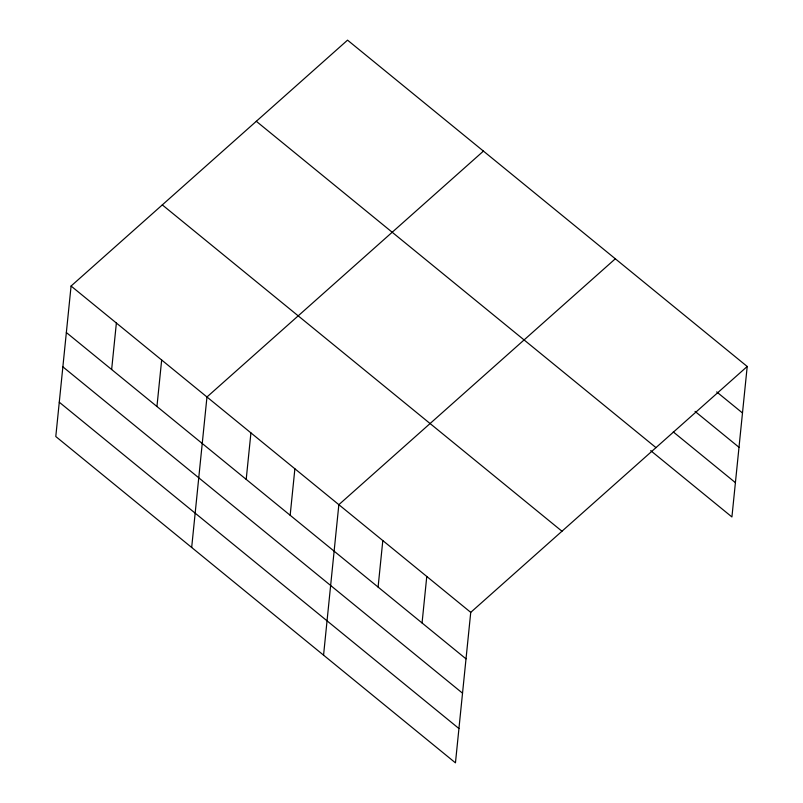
<?xml version="1.0" encoding="UTF-8"?>
<svg xmlns="http://www.w3.org/2000/svg" width="803" height="803" viewBox="0 0 803 803"><rect width="100%" height="100%" fill="white"/><g stroke="black" fill="none" stroke-linecap="round" stroke-linejoin="round"><path stroke-width="1.2" d="M71.076 286.039L55.788 436.521L455.452 762.85L470.739 612.368L747.212 366.479L347.548 40.15L71.076 286.039L470.739 612.368M111.647 369.51L116.375 323.027M156.946 406.499L161.664 360.005M191.676 547.475L206.963 396.993L483.436 151.105M246.2 479.381L250.927 432.887M290.164 515.275L294.882 468.781M323.559 655.158L338.846 504.685L615.319 258.797M378.093 587.063L382.81 540.58M422.057 622.967L426.774 576.474M747.212 366.479L731.924 516.961L650.691 450.634M716.688 391.904L742.484 412.973M695.037 411.387L739.001 447.291M673.285 431.924L735.407 482.643M256.308 121.293L655.971 447.622M162.306 204.895L561.97 531.225M66.348 332.532L466.011 658.861M62.865 366.841L462.528 693.18M59.271 402.203L458.935 728.532"/></g></svg>
